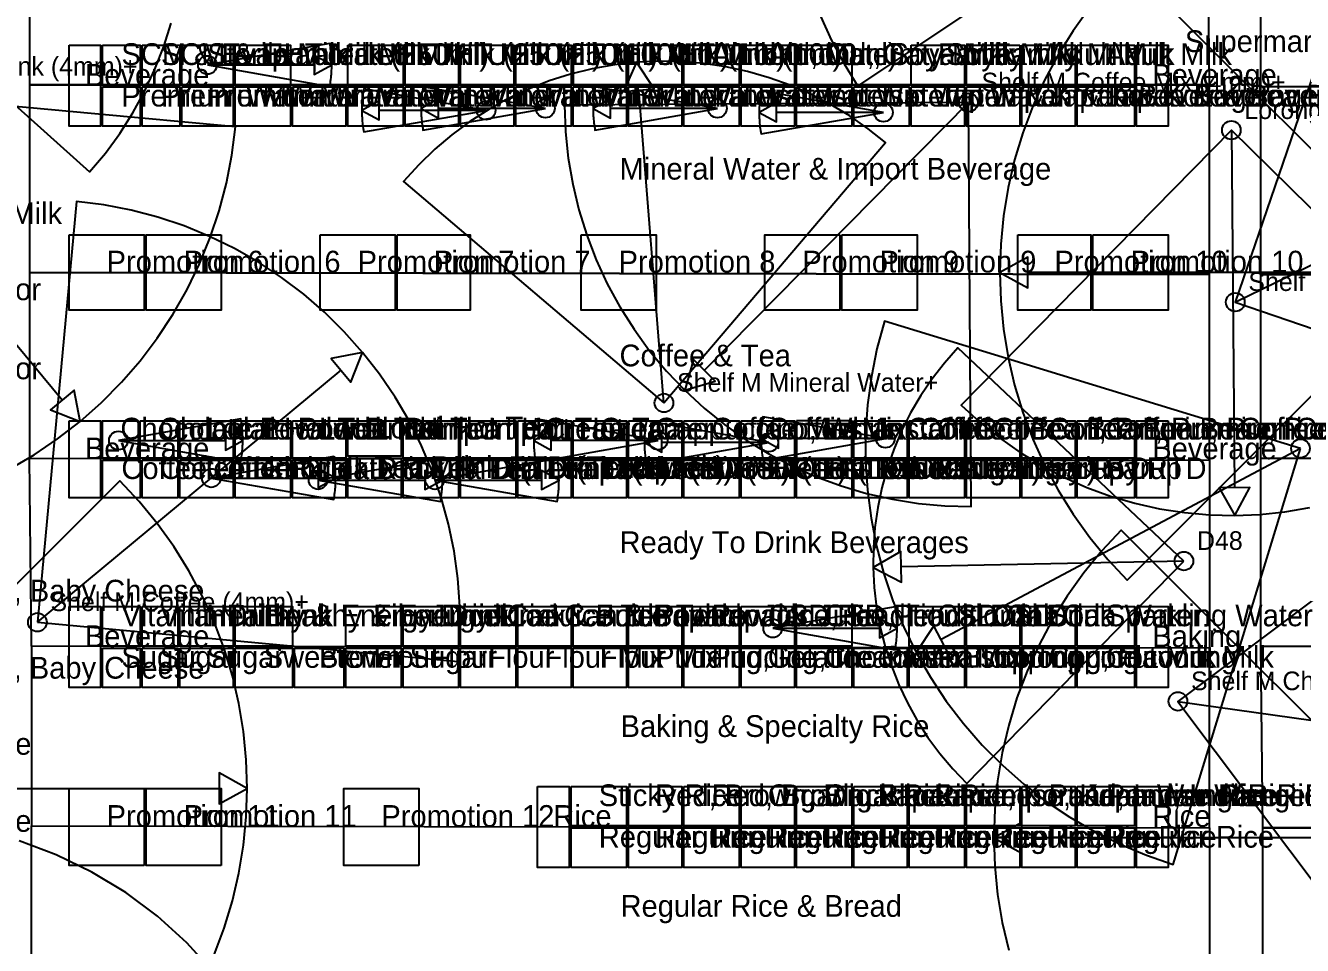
# Model space of a CAD drawing. Header units: metres. Extents: x 0 to 119, y 0 to 107.
# Drawn here: x 27.67 to 48.21, y 35.57 to 50.37 of the extents above; entities that cross this region are included whole.
import ezdxf

# ---------------------------------------------------------------- set-up
doc = ezdxf.new("R2010")
doc.units = ezdxf.units.M
for name, color, linetype, true_color in [('CAMERA_RANGE', 7, 'Continuous', 0x07c1ff), ('CAMERAS', 7, 'Continuous', 0x99d334), ('CAMERAS_PLANNED', 7, 'Continuous', 0xf8bd38), ('LABELS', 7, 'Continuous', 0xffffff), ('SHELVES', 7, 'Continuous', 0xb8a394), ('ZONES', 7, 'Continuous', 0xf8bd38)]:
    doc.layers.add(name, color=color, linetype=linetype, true_color=true_color)

msp = doc.modelspace()

# ---------------------------------------------------------------- linework, layer by layer
at = {"layer": 'CAMERA_RANGE', "color": 2}
for p, q in [((30.592, 49.735), (32.312, 49.735)), ((24.073, 49.385), (28.257, 44.346)), ((37.937, 44.297), (37.532, 49.331)), ((42.835, 49.131), (38.587, 44.823)), ((35.075, 49.004), (33.355, 49.004)), ((36.029, 49.036), (34.309, 49.036)), ((38.796, 49.036), (37.076, 49.036)), ((41.467, 48.972), (39.747, 48.972)), ((47.064, 48.686), (47.114, 42.936)), ((47.128, 45.919), (52.561, 48.581)), ((50.339, 46.396), (43.789, 46.396)), ((27.857, 40.768), (32.742, 44.824)), ((29.161, 43.693), (30.881, 43.693)), ((37.842, 43.693), (36.122, 43.693)), ((39.623, 43.661), (37.903, 43.661)), ((41.499, 43.725), (39.779, 43.725)), ((48.177, 43.566), (42.394, 40.491)), ((30.655, 43.089), (32.375, 43.089)), ((32.372, 43.057), (34.092, 43.057)), ((34.249, 43.057), (35.969, 43.057)), ((46.301, 41.753), (41.752, 41.658)), ((39.686, 40.672), (41.406, 40.672)), ((46.205, 39.496), (51.7, 38.714)), ((24.232, 38.096), (30.782, 38.096)), ((50.244, 37.301), (43.694, 37.301))]:
    msp.add_line(p, q, dxfattribs=at)
for points in [[(40.457, 50.518), (40.633, 50.131), (40.833, 49.756), (41.058, 49.395), (46.46, 53.011)], [(24.232, 52.025), (28.697, 48.018), (28.95, 48.318), (29.182, 48.635), (29.393, 48.966), (29.582, 49.31), (29.748, 49.666), (29.891, 50.032), (30.009, 50.406)], [(49.233, 52.069), (47.128, 45.919), (53.277, 43.814), (53.402, 44.22), (53.499, 44.634), (53.57, 45.054), (53.613, 45.477), (53.628, 45.902), (53.615, 46.327), (53.574, 46.751), (53.506, 47.171), (53.411, 47.585), (53.288, 47.992), (53.139, 48.391), (52.965, 48.779), (52.765, 49.154), (52.542, 49.516), (52.295, 49.863), (52.026, 50.192), (51.736, 50.503)], [(44.786, 50.658), (44.519, 50.285), (44.277, 49.896), (44.061, 49.492), (43.872, 49.075), (43.711, 48.646), (43.578, 48.208), (43.474, 47.762), (43.399, 47.31), (43.354, 46.854), (43.339, 46.396), (43.354, 45.938), (43.399, 45.483), (43.474, 45.031), (43.578, 44.584), (43.711, 44.146), (43.872, 43.717), (44.061, 43.3), (44.277, 42.896), (44.519, 42.507), (44.786, 42.135), (45.077, 41.781), (45.39, 41.446), (50.339, 46.396), (45.39, 51.346)], [(27.407, 43.231), (27.803, 43.462), (28.182, 43.719), (28.544, 44), (28.887, 44.304), (29.209, 44.629), (29.509, 44.975), (29.786, 45.34), (30.038, 45.723), (30.265, 46.121), (30.465, 46.533), (30.638, 46.957), (30.783, 47.391), (30.899, 47.835), (30.985, 48.284), (31.043, 48.739), (24.073, 49.385)], [(51.486, 44.34), (47.064, 48.686), (42.718, 44.264), (43.017, 43.989), (43.333, 43.734), (43.665, 43.501), (44.011, 43.29), (44.37, 43.101), (44.741, 42.937), (45.122, 42.798), (45.512, 42.683), (45.908, 42.595), (46.308, 42.532), (46.713, 42.496), (47.118, 42.486), (47.523, 42.503), (47.927, 42.546), (48.327, 42.616)], [(30.699, 35.418), (30.86, 35.846), (30.993, 36.285), (31.097, 36.731), (31.172, 37.183), (31.217, 37.639), (31.232, 38.096), (31.217, 38.554), (31.172, 39.01), (31.097, 39.462), (30.993, 39.908), (30.86, 40.346), (30.699, 40.775), (30.51, 41.192), (30.294, 41.596), (30.052, 41.985), (29.785, 42.358), (29.494, 42.712), (29.181, 43.046), (24.232, 38.096)], [(51.004, 43.098), (46.205, 39.496), (49.808, 34.697)], [(50.244, 37.301), (45.294, 42.251), (44.981, 41.917), (44.691, 41.563), (44.424, 41.19), (44.182, 40.801), (43.966, 40.397), (43.777, 39.98), (43.615, 39.551), (43.483, 39.113), (43.379, 38.667), (43.304, 38.215), (43.259, 37.759), (43.244, 37.301), (43.259, 36.844), (43.304, 36.388), (43.379, 35.936), (43.483, 35.49)], [(25.472, 30.782), (31.015, 26.843), (31.359, 27.38), (31.652, 27.946), (31.891, 28.538), (32.073, 29.149), (32.197, 29.774), (32.262, 30.409), (32.267, 31.046), (32.212, 31.682), (32.098, 32.309), (31.926, 32.923), (31.697, 33.518), (31.413, 34.089), (31.078, 34.632), (30.692, 35.14), (30.261, 35.61), (29.788, 36.037), (29.277, 36.418), (28.732, 36.75), (28.159, 37.029), (27.562, 37.253)]]:
    msp.add_lwpolyline(points, dxfattribs=at)
for points in [[(30.592, 49.735), (32.561, 49.388), (32.566, 49.417), (32.57, 49.445), (32.574, 49.474), (32.578, 49.503), (32.581, 49.532), (32.584, 49.561), (32.586, 49.59), (32.588, 49.619), (32.59, 49.648), (32.591, 49.677), (32.591, 49.706), (32.592, 49.735), (32.591, 49.764), (32.591, 49.793), (32.59, 49.822), (32.588, 49.851), (32.586, 49.881), (32.584, 49.91), (32.581, 49.938), (32.578, 49.967), (32.574, 49.996), (32.57, 50.025), (32.566, 50.054), (32.561, 50.082)], [(32.592, 49.735), (32.312, 49.889), (32.312, 49.581)], [(37.937, 44.297), (41.502, 48.486), (41.22, 48.71), (40.925, 48.915), (40.616, 49.101), (40.297, 49.266), (39.967, 49.409), (39.628, 49.531), (39.282, 49.631), (38.93, 49.707), (38.574, 49.76), (38.216, 49.79), (37.856, 49.797), (37.496, 49.78), (37.139, 49.739), (36.784, 49.675), (36.435, 49.588), (36.092, 49.479), (35.757, 49.347), (35.432, 49.194), (35.117, 49.019), (34.814, 48.825), (34.525, 48.611), (34.25, 48.378), (33.991, 48.128), (33.749, 47.862)], [(37.496, 49.78), (37.286, 49.311), (37.779, 49.351)], [(35.075, 49.004), (33.106, 49.351), (33.101, 49.322), (33.097, 49.294), (33.093, 49.265), (33.089, 49.236), (33.086, 49.207), (33.083, 49.178), (33.081, 49.149), (33.079, 49.12), (33.077, 49.091), (33.076, 49.062), (33.076, 49.033), (33.075, 49.004), (33.076, 48.975), (33.076, 48.946), (33.077, 48.917), (33.079, 48.888), (33.081, 48.858), (33.083, 48.829), (33.086, 48.801), (33.089, 48.772), (33.093, 48.743), (33.097, 48.714), (33.101, 48.685), (33.106, 48.657)], [(36.029, 49.036), (34.06, 49.383), (34.055, 49.354), (34.051, 49.325), (34.047, 49.297), (34.043, 49.268), (34.04, 49.239), (34.037, 49.21), (34.035, 49.181), (34.033, 49.152), (34.031, 49.123), (34.03, 49.094), (34.03, 49.065), (34.029, 49.036), (34.03, 49.007), (34.03, 48.977), (34.031, 48.948), (34.033, 48.919), (34.035, 48.89), (34.037, 48.861), (34.04, 48.832), (34.043, 48.803), (34.047, 48.775), (34.051, 48.746), (34.055, 48.717), (34.06, 48.688)], [(38.796, 49.036), (36.826, 49.383), (36.822, 49.354), (36.817, 49.325), (36.813, 49.297), (36.81, 49.268), (36.806, 49.239), (36.804, 49.21), (36.801, 49.181), (36.799, 49.152), (36.798, 49.123), (36.797, 49.094), (36.796, 49.065), (36.796, 49.036), (36.796, 49.007), (36.797, 48.977), (36.798, 48.948), (36.799, 48.919), (36.801, 48.89), (36.804, 48.861), (36.806, 48.832), (36.81, 48.803), (36.813, 48.775), (36.817, 48.746), (36.822, 48.717), (36.826, 48.688)], [(41.467, 48.972), (39.498, 49.319), (39.493, 49.291), (39.488, 49.262), (39.484, 49.233), (39.481, 49.204), (39.478, 49.175), (39.475, 49.146), (39.472, 49.117), (39.471, 49.088), (39.469, 49.059), (39.468, 49.03), (39.467, 49.001), (39.467, 48.972), (39.467, 48.943), (39.468, 48.914), (39.469, 48.885), (39.471, 48.856), (39.472, 48.827), (39.475, 48.798), (39.478, 48.769), (39.481, 48.74), (39.484, 48.711), (39.488, 48.682), (39.493, 48.653), (39.498, 48.625)], [(33.075, 49.004), (33.355, 48.85), (33.355, 49.158)], [(34.029, 49.036), (34.309, 48.882), (34.309, 49.19)], [(42.835, 49.131), (36.335, 49.086), (36.352, 48.661), (36.396, 48.238), (36.469, 47.818), (36.568, 47.405), (36.694, 46.999), (36.847, 46.602), (37.025, 46.215), (37.228, 45.842), (37.455, 45.482), (37.706, 45.138), (37.978, 44.811), (38.271, 44.503), (38.583, 44.214), (38.914, 43.947), (39.261, 43.701), (39.624, 43.479), (40, 43.281), (40.389, 43.109), (40.788, 42.962), (41.196, 42.841), (41.611, 42.747), (42.031, 42.681), (42.455, 42.642), (42.88, 42.631)], [(36.796, 49.036), (37.076, 48.882), (37.076, 49.19)], [(39.467, 48.972), (39.747, 48.818), (39.747, 49.126)], [(27.857, 40.768), (34.628, 40.139), (34.654, 40.584), (34.652, 41.029), (34.62, 41.472), (34.56, 41.913), (34.47, 42.349), (34.353, 42.778), (34.207, 43.199), (34.035, 43.609), (33.836, 44.007), (33.611, 44.391), (33.362, 44.76), (33.089, 45.111), (32.793, 45.444), (32.477, 45.757), (32.141, 46.048), (31.786, 46.317), (31.415, 46.562), (31.028, 46.783), (30.628, 46.977), (30.216, 47.145), (29.794, 47.286), (29.363, 47.399), (28.926, 47.483), (28.485, 47.539)], [(43.339, 46.396), (43.789, 46.149), (43.789, 46.644)], [(48.177, 43.566), (41.483, 45.613), (41.363, 45.17), (41.273, 44.721), (41.212, 44.267), (41.181, 43.81), (41.18, 43.352), (41.209, 42.895), (41.268, 42.441), (41.356, 41.991), (41.474, 41.549), (41.62, 41.115), (41.795, 40.691), (41.996, 40.28), (42.225, 39.883), (42.478, 39.501), (42.756, 39.137), (43.058, 38.792), (43.381, 38.467), (43.724, 38.165), (44.087, 37.885), (44.468, 37.63), (44.864, 37.4), (45.274, 37.196), (45.697, 37.02), (46.13, 36.872)], [(33.089, 45.111), (32.584, 45.014), (32.901, 44.633)], [(38.271, 44.503), (38.763, 44.649), (38.41, 44.997)], [(46.301, 41.753), (42.662, 45.182), (42.448, 44.94), (42.25, 44.684), (42.069, 44.416), (41.905, 44.137), (41.76, 43.847), (41.634, 43.549), (41.528, 43.244), (41.442, 42.932), (41.376, 42.615), (41.33, 42.295), (41.306, 41.972), (41.302, 41.649), (41.319, 41.326), (41.357, 41.004), (41.416, 40.686), (41.495, 40.372), (41.595, 40.065), (41.714, 39.764), (41.852, 39.471), (42.009, 39.188), (42.184, 38.916), (42.376, 38.656), (42.585, 38.408), (42.809, 38.175)], [(28.544, 44), (28.447, 44.504), (28.066, 44.188)], [(29.161, 43.693), (31.13, 43.346), (31.135, 43.375), (31.139, 43.403), (31.143, 43.432), (31.147, 43.461), (31.15, 43.49), (31.153, 43.519), (31.155, 43.548), (31.157, 43.577), (31.159, 43.606), (31.16, 43.635), (31.16, 43.664), (31.161, 43.693), (31.16, 43.722), (31.16, 43.751), (31.159, 43.78), (31.157, 43.809), (31.155, 43.839), (31.153, 43.868), (31.15, 43.896), (31.147, 43.925), (31.143, 43.954), (31.139, 43.983), (31.135, 44.012), (31.13, 44.04)], [(37.842, 43.693), (35.872, 44.04), (35.868, 44.012), (35.863, 43.983), (35.859, 43.954), (35.856, 43.925), (35.852, 43.896), (35.85, 43.868), (35.847, 43.839), (35.845, 43.809), (35.844, 43.78), (35.843, 43.751), (35.842, 43.722), (35.842, 43.693), (35.842, 43.664), (35.843, 43.635), (35.844, 43.606), (35.845, 43.577), (35.847, 43.548), (35.85, 43.519), (35.852, 43.49), (35.856, 43.461), (35.859, 43.432), (35.863, 43.403), (35.868, 43.375), (35.872, 43.346)], [(39.623, 43.661), (37.653, 44.009), (37.648, 43.98), (37.644, 43.951), (37.64, 43.922), (37.636, 43.894), (37.633, 43.865), (37.63, 43.836), (37.628, 43.807), (37.626, 43.778), (37.625, 43.749), (37.624, 43.72), (37.623, 43.69), (37.623, 43.661), (37.623, 43.632), (37.624, 43.603), (37.625, 43.574), (37.626, 43.545), (37.628, 43.516), (37.63, 43.487), (37.633, 43.458), (37.636, 43.429), (37.64, 43.4), (37.644, 43.372), (37.648, 43.343), (37.653, 43.314)], [(41.499, 43.725), (39.529, 44.072), (39.525, 44.044), (39.52, 44.015), (39.516, 43.986), (39.513, 43.957), (39.509, 43.928), (39.507, 43.899), (39.504, 43.87), (39.502, 43.841), (39.501, 43.812), (39.5, 43.783), (39.499, 43.754), (39.499, 43.725), (39.499, 43.696), (39.5, 43.667), (39.501, 43.638), (39.502, 43.609), (39.504, 43.58), (39.507, 43.551), (39.509, 43.522), (39.513, 43.493), (39.516, 43.464), (39.52, 43.435), (39.525, 43.406), (39.529, 43.378)], [(31.161, 43.693), (30.881, 43.847), (30.881, 43.539)], [(35.842, 43.693), (36.122, 43.539), (36.122, 43.847)], [(37.623, 43.661), (37.903, 43.507), (37.903, 43.815)], [(39.499, 43.725), (39.779, 43.571), (39.779, 43.879)], [(30.655, 43.089), (32.625, 42.742), (32.63, 42.77), (32.634, 42.799), (32.638, 42.828), (32.642, 42.857), (32.645, 42.886), (32.648, 42.915), (32.65, 42.944), (32.652, 42.973), (32.653, 43.002), (32.654, 43.031), (32.655, 43.06), (32.655, 43.089), (32.655, 43.118), (32.654, 43.147), (32.653, 43.176), (32.652, 43.205), (32.65, 43.234), (32.648, 43.263), (32.645, 43.292), (32.642, 43.321), (32.638, 43.35), (32.634, 43.379), (32.63, 43.408), (32.625, 43.436)], [(32.372, 43.057), (34.342, 42.71), (34.347, 42.739), (34.351, 42.767), (34.355, 42.796), (34.359, 42.825), (34.362, 42.854), (34.365, 42.883), (34.367, 42.912), (34.369, 42.941), (34.37, 42.97), (34.372, 42.999), (34.372, 43.028), (34.372, 43.057), (34.372, 43.086), (34.372, 43.115), (34.37, 43.144), (34.369, 43.173), (34.367, 43.203), (34.365, 43.232), (34.362, 43.26), (34.359, 43.289), (34.355, 43.318), (34.351, 43.347), (34.347, 43.376), (34.342, 43.404)], [(34.249, 43.057), (36.218, 42.71), (36.223, 42.739), (36.227, 42.767), (36.231, 42.796), (36.235, 42.825), (36.238, 42.854), (36.241, 42.883), (36.243, 42.912), (36.245, 42.941), (36.247, 42.97), (36.248, 42.999), (36.248, 43.028), (36.249, 43.057), (36.248, 43.086), (36.248, 43.115), (36.247, 43.144), (36.245, 43.173), (36.243, 43.203), (36.241, 43.232), (36.238, 43.26), (36.235, 43.289), (36.231, 43.318), (36.227, 43.347), (36.223, 43.376), (36.218, 43.404)], [(32.655, 43.089), (32.375, 43.243), (32.375, 42.935)], [(34.372, 43.057), (34.092, 43.211), (34.092, 42.903)], [(36.249, 43.057), (35.969, 43.211), (35.969, 42.903)], [(47.118, 42.486), (47.362, 42.938), (46.867, 42.934)], [(41.302, 41.649), (41.757, 41.411), (41.747, 41.906)], [(39.686, 40.672), (41.656, 40.325), (41.661, 40.354), (41.665, 40.382), (41.669, 40.411), (41.673, 40.44), (41.676, 40.469), (41.679, 40.498), (41.681, 40.527), (41.683, 40.556), (41.684, 40.585), (41.686, 40.614), (41.686, 40.643), (41.686, 40.672), (41.686, 40.701), (41.686, 40.73), (41.684, 40.759), (41.683, 40.788), (41.681, 40.818), (41.679, 40.847), (41.676, 40.875), (41.673, 40.904), (41.669, 40.933), (41.665, 40.962), (41.661, 40.991), (41.656, 41.019)], [(41.686, 40.672), (41.406, 40.826), (41.406, 40.518)], [(41.996, 40.28), (42.51, 40.272), (42.277, 40.709)], [(31.232, 38.096), (30.782, 38.344), (30.782, 37.849)], [(43.244, 37.301), (43.694, 37.054), (43.694, 37.549)]]:
    msp.add_lwpolyline(points, close=True, dxfattribs=at)
at = {"layer": 'CAMERAS', "true_color": 0x99d334}
for centre in [(30.592, 49.735), (35.075, 49.004), (36.029, 49.036), (38.796, 49.036), (41.467, 48.972), (29.161, 43.693), (37.842, 43.693), (39.623, 43.661), (41.499, 43.725), (30.655, 43.089), (32.372, 43.057), (34.249, 43.057), (46.301, 41.753), (39.686, 40.672)]:
    msp.add_circle(centre, 0.15, dxfattribs=at)
at = {"layer": 'CAMERAS_PLANNED', "true_color": 0xf8bd38}
for centre in [(42.835, 49.131), (47.064, 48.686), (47.128, 45.919), (37.937, 44.297), (48.177, 43.566), (27.857, 40.768), (46.205, 39.496)]:
    msp.add_circle(centre, 0.15, dxfattribs=at)
at = {"layer": 'SHELVES', "true_color": 0x99d334}
for points in [[(28.366, 50.053), (28.874, 50.053), (28.874, 48.749), (28.366, 48.749), (28.366, 50.053)], [(28.906, 50.053), (29.51, 50.053), (29.51, 49.417), (28.906, 49.417), (28.906, 50.053)], [(29.542, 50.053), (30.146, 50.053), (30.146, 49.417), (29.542, 49.417), (29.542, 50.053)], [(31.037, 50.053), (31.927, 50.053), (31.927, 49.417), (31.037, 49.417), (31.037, 50.053)], [(32.849, 50.053), (33.74, 50.053), (33.74, 49.417), (32.849, 49.417), (32.849, 50.053)], [(33.772, 50.053), (34.63, 50.053), (34.63, 49.417), (33.772, 49.417), (33.772, 50.053)], [(34.662, 50.053), (35.521, 50.053), (35.521, 49.417), (34.662, 49.417), (34.662, 50.053)], [(35.552, 50.053), (36.443, 50.053), (36.443, 49.417), (35.552, 49.417), (35.552, 50.053)], [(36.475, 49.417), (37.333, 49.417), (37.333, 50.053), (36.475, 50.053), (36.475, 49.417)], [(37.365, 50.053), (38.224, 50.053), (38.224, 49.417), (37.365, 49.417), (37.365, 50.053)], [(38.255, 50.053), (39.146, 50.053), (39.146, 49.417), (38.255, 49.417), (38.255, 50.053)], [(39.178, 50.053), (40.036, 50.053), (40.036, 49.417), (39.178, 49.417), (39.178, 50.053)], [(40.068, 50.053), (40.958, 50.053), (40.958, 49.417), (40.068, 49.417), (40.068, 50.053)], [(41.912, 50.053), (42.771, 50.053), (42.771, 49.417), (41.912, 49.417), (41.912, 50.053)], [(43.661, 50.053), (43.661, 49.417), (42.803, 49.417), (42.803, 50.053), (43.661, 50.053)], [(43.693, 50.053), (44.552, 50.053), (44.552, 49.417), (43.693, 49.417), (43.693, 50.053)], [(44.584, 50.053), (45.506, 50.053), (45.506, 49.417), (44.584, 49.417), (44.584, 50.053)], [(45.538, 50.053), (46.046, 50.053), (46.046, 48.749), (45.538, 48.749), (45.538, 50.053)], [(28.906, 49.385), (29.51, 49.385), (29.51, 48.749), (28.906, 48.749), (28.906, 49.385)], [(29.542, 49.385), (30.146, 49.385), (30.146, 48.749), (29.542, 48.749), (29.542, 49.385)], [(30.178, 49.385), (31.005, 49.385), (31.005, 48.749), (30.178, 48.749), (30.178, 49.385)], [(31.037, 49.385), (31.927, 49.385), (31.927, 48.749), (31.037, 48.749), (31.037, 49.385)], [(31.959, 49.385), (32.818, 49.385), (32.818, 48.749), (31.959, 48.749), (31.959, 49.385)], [(32.849, 49.385), (33.74, 49.385), (33.74, 48.749), (32.849, 48.749), (32.849, 49.385)], [(33.772, 49.385), (34.63, 49.385), (34.63, 48.749), (33.772, 48.749), (33.772, 49.385)], [(36.475, 49.385), (37.333, 49.385), (37.333, 48.749), (36.475, 48.749), (36.475, 49.385)], [(37.365, 49.385), (38.224, 49.385), (38.224, 48.749), (37.365, 48.749), (37.365, 49.385)], [(39.178, 49.385), (40.036, 49.385), (40.036, 48.749), (39.178, 48.749), (39.178, 49.385)], [(40.068, 49.385), (40.958, 49.385), (40.958, 48.749), (40.068, 48.749), (40.068, 49.385)], [(41.912, 49.385), (42.771, 49.385), (42.771, 48.749), (41.912, 48.749), (41.912, 49.385)], [(42.803, 49.385), (43.661, 49.385), (43.661, 48.749), (42.803, 48.749), (42.803, 49.385)], [(43.693, 49.385), (44.552, 49.385), (44.552, 48.749), (43.693, 48.749), (43.693, 49.385)], [(44.584, 49.385), (45.506, 49.385), (45.506, 48.749), (44.584, 48.749), (44.584, 49.385)], [(28.366, 47), (29.574, 47), (29.574, 45.792), (28.366, 45.792), (28.366, 47)], [(30.814, 47), (30.814, 45.792), (29.606, 45.792), (29.606, 47), (30.814, 47)], [(32.404, 47), (33.613, 47), (33.613, 45.792), (32.404, 45.792), (32.404, 47)], [(33.644, 47), (34.821, 47), (34.821, 45.792), (33.644, 45.792), (33.644, 47)], [(36.602, 47), (37.81, 47), (37.81, 45.792), (36.602, 45.792), (36.602, 47)], [(40.768, 47), (40.768, 45.792), (39.559, 45.792), (39.559, 47), (40.768, 47)], [(40.799, 47), (42.008, 47), (42.008, 45.792), (40.799, 45.792), (40.799, 47)], [(43.63, 47), (44.806, 47), (44.806, 45.792), (43.63, 45.792), (43.63, 47)], [(44.838, 47), (46.046, 47), (46.046, 45.792), (44.838, 45.792), (44.838, 47)], [(28.366, 44.011), (28.874, 44.011), (28.874, 42.771), (28.366, 42.771), (28.366, 44.011)], [(29.51, 44.011), (30.115, 44.011), (30.115, 43.407), (29.51, 43.407), (29.51, 44.011)], [(30.146, 44.011), (31.005, 44.011), (31.005, 43.407), (30.146, 43.407), (30.146, 44.011)], [(31.037, 44.011), (31.927, 44.011), (31.927, 43.407), (31.037, 43.407), (31.037, 44.011)], [(31.959, 44.011), (32.818, 44.011), (32.818, 43.407), (31.959, 43.407), (31.959, 44.011)], [(32.849, 44.011), (33.708, 44.011), (33.708, 43.439), (32.849, 43.439), (32.849, 44.011)], [(33.74, 44.011), (34.63, 44.011), (34.63, 43.407), (33.74, 43.407), (33.74, 44.011)], [(34.662, 44.011), (35.552, 44.011), (35.552, 43.407), (34.662, 43.407), (34.662, 44.011)], [(35.584, 44.011), (36.443, 44.011), (36.443, 43.407), (35.584, 43.407), (35.584, 44.011)], [(36.475, 44.011), (37.333, 44.011), (37.333, 43.407), (36.475, 43.407), (36.475, 44.011)], [(38.255, 44.011), (39.146, 44.011), (39.146, 43.407), (38.255, 43.407), (38.255, 44.011)], [(40.068, 44.011), (40.068, 43.407), (40.958, 43.407), (40.958, 44.011), (40.068, 44.011)], [(41.881, 44.011), (42.771, 44.011), (42.771, 43.407), (41.881, 43.407), (41.881, 44.011)], [(42.803, 44.011), (43.661, 44.011), (43.661, 43.407), (42.803, 43.407), (42.803, 44.011)], [(43.693, 44.011), (44.552, 44.011), (44.552, 43.407), (43.693, 43.407), (43.693, 44.011)], [(44.584, 44.011), (45.506, 44.011), (45.506, 43.407), (44.584, 43.407), (44.584, 44.011)], [(46.046, 44.011), (46.046, 42.771), (45.538, 42.771), (45.538, 44.011), (46.046, 44.011)], [(28.906, 43.375), (29.51, 43.375), (29.51, 42.771), (28.906, 42.771), (28.906, 43.375)], [(29.542, 43.375), (30.115, 43.375), (30.115, 42.771), (29.542, 42.771), (29.542, 43.375)], [(31.037, 43.375), (31.927, 43.375), (31.927, 42.771), (31.037, 42.771), (31.037, 43.375)], [(32.849, 43.407), (33.708, 43.407), (33.708, 42.771), (32.849, 42.771), (32.849, 43.407)], [(34.662, 43.375), (35.552, 43.375), (35.552, 42.771), (34.662, 42.771), (34.662, 43.375)], [(35.584, 43.375), (36.443, 43.375), (36.443, 42.771), (35.584, 42.771), (35.584, 43.375)], [(36.475, 43.375), (37.333, 43.375), (37.333, 42.771), (36.475, 42.771), (36.475, 43.375)], [(37.365, 43.375), (38.224, 43.375), (38.224, 42.771), (37.365, 42.771), (37.365, 43.375)], [(38.255, 43.375), (39.146, 43.375), (39.146, 42.771), (38.255, 42.771), (38.255, 43.375)], [(39.178, 43.375), (40.036, 43.375), (40.036, 42.771), (39.178, 42.771), (39.178, 43.375)], [(40.068, 43.375), (40.958, 43.375), (40.958, 42.771), (40.068, 42.771), (40.068, 43.375)], [(40.99, 43.375), (41.849, 43.375), (41.849, 42.771), (40.99, 42.771), (40.99, 43.375)], [(41.881, 43.375), (42.771, 43.375), (42.771, 42.771), (41.881, 42.771), (41.881, 43.375)], [(42.803, 43.375), (43.661, 43.375), (43.661, 42.771), (42.803, 42.771), (42.803, 43.375)], [(43.693, 43.375), (44.552, 43.375), (44.552, 42.771), (43.693, 42.771), (43.693, 43.375)], [(44.584, 43.375), (45.506, 43.375), (45.506, 42.771), (44.584, 42.771), (44.584, 43.375)], [(28.366, 41.022), (28.874, 41.022), (28.874, 39.718), (28.366, 39.718), (28.366, 41.022)], [(28.906, 41.022), (29.51, 41.022), (29.51, 40.386), (28.906, 40.386), (28.906, 41.022)], [(29.542, 41.022), (30.115, 41.022), (30.115, 40.386), (29.542, 40.386), (29.542, 41.022)], [(30.146, 41.022), (31.005, 41.022), (31.005, 40.386), (30.146, 40.386), (30.146, 41.022)], [(31.037, 41.022), (31.959, 41.022), (31.959, 40.386), (31.037, 40.386), (31.037, 41.022)], [(32.818, 41.022), (33.708, 41.022), (33.708, 40.386), (32.818, 40.386), (32.818, 41.022)], [(33.74, 41.022), (34.63, 41.022), (34.63, 40.386), (33.74, 40.386), (33.74, 41.022)], [(34.662, 41.022), (35.552, 41.022), (35.552, 40.386), (34.662, 40.386), (34.662, 41.022)], [(35.584, 41.022), (36.443, 41.022), (36.443, 40.386), (35.584, 40.386), (35.584, 41.022)], [(36.475, 41.022), (37.333, 41.022), (37.333, 40.386), (36.475, 40.386), (36.475, 41.022)], [(37.365, 41.022), (38.224, 41.022), (38.224, 40.386), (37.365, 40.386), (37.365, 41.022)], [(38.255, 41.022), (39.146, 41.022), (39.146, 40.386), (38.255, 40.386), (38.255, 41.022)], [(40.068, 41.022), (40.958, 41.022), (40.958, 40.386), (40.068, 40.386), (40.068, 41.022)], [(41.881, 41.022), (42.771, 41.022), (42.771, 40.386), (41.881, 40.386), (41.881, 41.022)], [(42.803, 41.022), (43.661, 41.022), (43.661, 40.386), (42.803, 40.386), (42.803, 41.022)], [(43.693, 41.022), (44.552, 41.022), (44.552, 40.386), (43.693, 40.386), (43.693, 41.022)], [(44.584, 41.022), (45.506, 41.022), (45.506, 40.386), (44.584, 40.386), (44.584, 41.022)], [(45.538, 41.022), (46.046, 41.022), (46.046, 39.718), (45.538, 39.718), (45.538, 41.022)], [(28.906, 40.354), (29.51, 40.354), (29.51, 39.718), (28.906, 39.718), (28.906, 40.354)], [(29.542, 40.354), (30.115, 40.354), (30.115, 39.718), (29.542, 39.718), (29.542, 40.354)], [(30.146, 40.354), (31.005, 40.354), (31.005, 39.718), (30.146, 39.718), (30.146, 40.354)], [(31.037, 40.354), (31.959, 40.354), (31.959, 39.718), (31.037, 39.718), (31.037, 40.354)], [(31.991, 40.354), (32.786, 40.354), (32.786, 39.718), (31.991, 39.718), (31.991, 40.354)], [(32.818, 40.354), (33.708, 40.354), (33.708, 39.718), (32.818, 39.718), (32.818, 40.354)], [(33.74, 40.354), (34.63, 40.354), (34.63, 39.718), (33.74, 39.718), (33.74, 40.354)], [(34.662, 40.354), (35.552, 40.354), (35.552, 39.718), (34.662, 39.718), (34.662, 40.354)], [(35.584, 40.354), (36.443, 40.354), (36.443, 39.718), (35.584, 39.718), (35.584, 40.354)], [(36.475, 40.354), (37.333, 40.354), (37.333, 39.718), (36.475, 39.718), (36.475, 40.354)], [(37.365, 40.354), (38.224, 40.354), (38.224, 39.718), (37.365, 39.718), (37.365, 40.354)], [(38.255, 40.354), (39.146, 40.354), (39.146, 39.718), (38.255, 39.718), (38.255, 40.354)], [(39.178, 40.354), (40.036, 40.354), (40.036, 39.718), (39.178, 39.718), (39.178, 40.354)], [(40.068, 40.354), (40.958, 40.354), (40.958, 39.718), (40.068, 39.718), (40.068, 40.354)], [(40.99, 40.354), (41.849, 40.354), (41.849, 39.718), (40.99, 39.718), (40.99, 40.354)], [(41.881, 40.354), (42.771, 40.354), (42.771, 39.718), (41.881, 39.718), (41.881, 40.354)], [(42.803, 40.354), (43.661, 40.354), (43.661, 39.718), (42.803, 39.718), (42.803, 40.354)], [(43.693, 40.354), (44.552, 40.354), (44.552, 39.718), (43.693, 39.718), (43.693, 40.354)], [(44.584, 40.354), (45.506, 40.354), (45.506, 39.718), (44.584, 39.718), (44.584, 40.354)], [(29.574, 36.856), (28.366, 36.856), (28.366, 38.096), (29.574, 38.096), (29.574, 36.856)], [(30.814, 36.856), (29.606, 36.856), (29.606, 38.096), (30.814, 38.096), (30.814, 36.856)], [(33.994, 36.856), (32.786, 36.856), (32.786, 38.096), (33.994, 38.096), (33.994, 36.856)], [(35.902, 38.128), (36.411, 38.128), (36.411, 36.824), (35.902, 36.824), (35.902, 38.128)], [(36.443, 38.128), (37.333, 38.128), (37.333, 37.492), (36.443, 37.492), (36.443, 38.128)], [(37.365, 38.128), (38.224, 38.128), (38.224, 37.492), (37.365, 37.492), (37.365, 38.128)], [(38.255, 38.128), (39.146, 38.128), (39.146, 37.492), (38.255, 37.492), (38.255, 38.128)], [(39.178, 38.128), (40.036, 38.128), (40.036, 37.492), (39.178, 37.492), (39.178, 38.128)], [(40.068, 38.128), (40.958, 38.128), (40.958, 37.492), (40.068, 37.492), (40.068, 38.128)], [(40.99, 38.128), (41.849, 38.128), (41.849, 37.492), (40.99, 37.492), (40.99, 38.128)], [(41.881, 38.128), (42.771, 38.128), (42.771, 37.492), (41.881, 37.492), (41.881, 38.128)], [(42.803, 38.128), (43.661, 38.128), (43.661, 37.492), (42.803, 37.492), (42.803, 38.128)], [(43.693, 38.128), (44.552, 38.128), (44.552, 37.492), (43.693, 37.492), (43.693, 38.128)], [(44.584, 38.128), (45.506, 38.128), (45.506, 37.492), (44.584, 37.492), (44.584, 38.128)], [(46.046, 38.128), (46.046, 36.824), (45.538, 36.824), (45.538, 38.128), (46.046, 38.128)], [(36.443, 37.46), (37.333, 37.46), (37.333, 36.824), (36.443, 36.824), (36.443, 37.46)], [(37.365, 37.46), (38.224, 37.46), (38.224, 36.824), (37.365, 36.824), (37.365, 37.46)], [(38.255, 37.46), (39.146, 37.46), (39.146, 36.824), (38.255, 36.824), (38.255, 37.46)], [(39.178, 37.46), (40.036, 37.46), (40.036, 36.824), (39.178, 36.824), (39.178, 37.46)], [(40.068, 37.46), (40.958, 37.46), (40.958, 36.824), (40.068, 36.824), (40.068, 37.46)], [(40.99, 37.46), (41.849, 37.46), (41.849, 36.824), (40.99, 36.824), (40.99, 37.46)], [(41.881, 37.46), (42.771, 37.46), (42.771, 36.824), (41.881, 36.824), (41.881, 37.46)], [(42.803, 37.46), (43.661, 37.46), (43.661, 36.824), (42.803, 36.824), (42.803, 37.46)], [(43.693, 37.46), (44.552, 37.46), (44.552, 36.824), (43.693, 36.824), (43.693, 37.46)], [(44.584, 37.46), (45.506, 37.46), (45.506, 36.824), (44.584, 36.824), (44.584, 37.46)]]:
    msp.add_lwpolyline(points, close=True, dxfattribs=at)
at = {"layer": 'SHELVES', "true_color": 0x1306e3}
for points in [[(30.178, 50.053), (31.005, 50.053), (31.005, 49.417), (30.178, 49.417), (30.178, 50.053)], [(34.662, 49.385), (35.521, 49.385), (35.521, 48.749), (34.662, 48.749), (34.662, 49.385)], [(35.552, 49.385), (36.443, 49.385), (36.443, 48.749), (35.552, 48.749), (35.552, 49.385)], [(38.255, 49.385), (39.146, 49.385), (39.146, 48.749), (38.255, 48.749), (38.255, 49.385)], [(40.99, 49.385), (41.881, 49.385), (41.881, 48.749), (40.99, 48.749), (40.99, 49.385)], [(28.906, 43.407), (28.906, 44.011), (29.479, 44.011), (29.479, 43.407), (28.906, 43.407)], [(37.365, 44.011), (38.224, 44.011), (38.224, 43.407), (37.365, 43.407), (37.365, 44.011)], [(39.178, 44.011), (40.036, 44.011), (40.036, 43.407), (39.178, 43.407), (39.178, 44.011)], [(40.99, 44.011), (41.849, 44.011), (41.849, 43.407), (40.99, 43.407), (40.99, 44.011)], [(30.146, 43.375), (31.005, 43.375), (31.005, 42.771), (30.146, 42.771), (30.146, 43.375)], [(31.959, 43.375), (32.818, 43.375), (32.818, 42.771), (31.959, 42.771), (31.959, 43.375)], [(33.74, 43.375), (34.63, 43.375), (34.63, 42.771), (33.74, 42.771), (33.74, 43.375)], [(39.178, 41.022), (40.036, 41.022), (40.036, 40.386), (39.178, 40.386), (39.178, 41.022)]]:
    msp.add_lwpolyline(points, close=True, dxfattribs=at)
at = {"layer": 'ZONES', "true_color": 0xed3a7c}
for points in [[(27.73, 52.406), (27.73, 49.417), (46.714, 49.417), (46.682, 52.406), (27.73, 52.406)], [(47.541, 52.406), (62.869, 52.406), (62.869, 49.417), (47.541, 49.385), (47.541, 52.406)], [(27.73, 49.417), (27.73, 46.396), (46.714, 46.364), (46.714, 49.417), (27.73, 49.417)], [(47.541, 49.385), (62.869, 49.417), (62.869, 46.364), (47.541, 46.364), (47.541, 49.385)], [(27.73, 46.396), (27.73, 43.407), (46.714, 43.375), (46.714, 46.364), (27.73, 46.396)], [(47.541, 46.364), (62.869, 46.364), (62.869, 43.375), (47.541, 43.407), (47.541, 46.364)], [(46.714, 40.354), (27.761, 40.386), (27.73, 43.407), (46.714, 43.375), (46.714, 40.354)], [(47.541, 43.407), (62.869, 43.375), (62.869, 40.322), (47.541, 40.386), (47.541, 43.407)], [(27.761, 40.386), (27.761, 37.492), (46.714, 37.46), (46.714, 40.354), (27.761, 40.386)], [(47.541, 40.386), (62.869, 40.322), (62.869, 37.46), (47.573, 37.46), (47.541, 40.386)], [(27.761, 34.567), (27.761, 37.492), (46.714, 37.46), (46.714, 34.567), (27.761, 34.567)], [(47.573, 37.46), (62.869, 37.46), (62.869, 34.567), (47.573, 34.567), (47.573, 37.46)]]:
    msp.add_lwpolyline(points, close=True, dxfattribs=at)

# ---------------------------------------------------------------- texts
at = {"layer": 'LABELS', "true_color": 0xffffff}
for s, height, p in [('Supermarket', 0.35, (46.317, 49.942)), ('SCM & Evaporated Milk', 0.35, (29.208, 49.735)), ('SCM & Evaporated Milk', 0.35, (29.844, 49.735)), ('Sterile Milk', 0.35, (30.592, 49.735)), ('UHT Milk (250ml)', 0.35, (31.482, 49.735)), ('UHT Milk (250ml)', 0.35, (33.295, 49.735)), ('UHT Milk (250ml)', 0.35, (34.201, 49.735)), ('UHT Milk (1000ml)', 0.35, (35.091, 49.735)), ('UHT Milk (1000ml)', 0.35, (35.998, 49.735)), ('UHT Milk (1000ml)', 0.35, (36.904, 49.735)), ('UHT Milk (1000ml)', 0.35, (37.794, 49.735)), ('Almond, Oat, Soya Milk', 0.35, (38.701, 49.735)), ('Almond, Oat, Soya Milk', 0.35, (39.607, 49.735)), ('Maternity Milk', 0.35, (40.513, 49.735)), ('Family Milk', 0.35, (42.342, 49.735)), ('Family Milk', 0.35, (43.232, 49.735)), ('Adult Milk', 0.35, (44.123, 49.735)), ('Adult Milk', 0.35, (45.045, 49.735)), ('Shelf M Beng2 Drink (4mm)+', 0.3, (24.283, 49.565)), ('Beverage', 0.35, (28.62, 49.401)), ('Beverage', 0.35, (45.792, 49.401)), ('Shelf M Coffee Mix (4mm)+', 0.3, (43.045, 49.311)), ('Premium Water', 0.35, (29.208, 49.067)), ('Premium Water', 0.35, (29.844, 49.067)), ('Premium Water', 0.35, (30.592, 49.067)), ('Mineral Water', 0.35, (31.482, 49.067)), ('Mineral Water', 0.35, (32.388, 49.067)), ('Mineral Water', 0.35, (33.295, 49.067)), ('Mineral Water', 0.35, (34.201, 49.067)), ('Mineral Water', 0.35, (35.091, 49.067)), ('Mineral Water', 0.35, (35.998, 49.067)), ('Mineral Water', 0.35, (36.904, 49.067)), ('Mineral Water', 0.35, (37.794, 49.067)), ('Mineral Water', 0.35, (38.701, 49.067)), ('Isotonic Water', 0.35, (39.607, 49.067)), ('Isotonic Water', 0.35, (40.513, 49.067)), ('Isotonic Water', 0.35, (41.435, 49.067)), ('Japan & Korea Beverage', 0.35, (42.342, 49.067)), ('Japan & Korea Beverage', 0.35, (43.232, 49.067)), ('Japan & Korea Beverage', 0.35, (44.123, 49.067)), ('Japan & Korea Beverage', 0.35, (45.045, 49.067)), ('Lorong Tengah 4+', 0.3, (47.274, 48.866)), ('Mineral Water & Import Beverage', 0.35, (37.222, 47.891)), ('Soy & Almond Milk', 0.35, (24.327, 47.175)), ('Promotion 6', 0.35, (28.97, 46.396)), ('Promotion 6', 0.35, (30.21, 46.396)), ('Promotion 7', 0.35, (33.008, 46.396)), ('Promotion 7', 0.35, (34.233, 46.396)), ('Promotion 8', 0.35, (37.206, 46.396)), ('Promotion 9', 0.35, (40.163, 46.396)), ('Promotion 9', 0.35, (41.404, 46.396)), ('Promotion 10', 0.35, (44.218, 46.396)), ('Promotion 10', 0.35, (45.442, 46.396)), ('Fresh Milk Flavor', 0.35, (24.327, 45.951)), ('Shelf M Chocolate (4mm)+', 0.3, (47.338, 46.099)), ('Coffee & Tea', 0.35, (37.222, 44.886)), ('Fresh Milk Flavor', 0.35, (24.327, 44.679)), ('Shelf M Mineral Water+', 0.3, (38.147, 44.477)), ('Chocolate Powder Drink', 0.35, (29.192, 43.709)), ('Chocolate Powder Drink', 0.35, (29.813, 43.709)), ('Local Hot Tea', 0.35, (30.576, 43.709)), ('Local Hot Tea', 0.35, (31.482, 43.709)), ('Local Hot Tea', 0.35, (32.388, 43.709)), ('Local Hot Tea', 0.35, (33.279, 43.725)), ('Import Hot Tea', 0.35, (34.185, 43.709)), ('Import Hot Tea', 0.35, (35.107, 43.709)), ('Creamer', 0.35, (36.014, 43.709)), ('Creamer', 0.35, (36.904, 43.709)), ('Cappuccino, White Coffee', 0.35, (37.794, 43.709)), ('Coffee Mix', 0.35, (38.701, 43.709)), ('Coffee Mix', 0.35, (39.607, 43.709)), ('Instant Coffee', 0.35, (40.513, 43.709)), ('Instant Coffee', 0.35, (41.42, 43.709)), ('Coffee Bean, Premium Coffee', 0.35, (42.326, 43.709)), ('Coffee Bean, Premium Coffee', 0.35, (43.232, 43.709)), ('Coffee Bean, Premium Coffee', 0.35, (44.123, 43.709)), ('Coffee Bean, Premium Coffee', 0.35, (45.045, 43.709)), ('Beverage', 0.35, (28.62, 43.391)), ('Beverage', 0.35, (45.792, 43.391)), ('Coffee Drink RTD', 0.35, (29.208, 43.073)), ('Coffee Drink RTD', 0.35, (29.828, 43.073)), ('Coffee Drink RTD', 0.35, (30.576, 43.073)), ('Chocolate & Milk Tea Drink RTD', 0.35, (31.482, 43.073)), ('Tea Drink RTD (Tetrapack)', 0.35, (32.388, 43.073)), ('Tea Drink RTD (Tetrapack)', 0.35, (33.279, 43.089)), ('Tea Drink RTD (Sweet)', 0.35, (34.185, 43.073)), ('Tea Drink RTD (Sweet)', 0.35, (35.107, 43.073)), ('Tea Drink RTD (Sweet)', 0.35, (36.014, 43.073)), ('Tea Drink RTD (Less & No Sugar)', 0.35, (36.904, 43.073)), ('Tea Drink RTD (Less & No Sugar)', 0.35, (37.794, 43.073)), ('ITO EN Tea RTD', 0.35, (38.701, 43.073)), ('ITO EN Tea RTD', 0.35, (39.607, 43.073)), ('ITO EN Tea RTD', 0.35, (40.513, 43.073)), ('Others Tea RTD', 0.35, (41.42, 43.073)), ('Others Tea RTD', 0.35, (42.326, 43.073)), ('Others Tea RTD', 0.35, (43.232, 43.073)), ('Syrup', 0.35, (44.123, 43.073)), ('Syrup', 0.35, (45.045, 43.073)), ('Ready To Drink Beverages', 0.35, (37.222, 41.881)), ('D48', 0.3, (46.511, 41.933)), ('Cream Cheese, Baby Cheese', 0.35, (24.327, 41.102)), ('Shelf M Coffee (4mm)+', 0.3, (28.067, 40.948)), ('Vitamin Drink', 0.35, (29.208, 40.704)), ('Vitamin Drink', 0.35, (29.828, 40.704)), ('Healthy & Energy Drink', 0.35, (30.576, 40.704)), ('Healthy & Energy Drink', 0.35, (31.498, 40.704)), ('Fiber Drink', 0.35, (33.263, 40.704)), ('Juice Can & Bottle', 0.35, (34.185, 40.704)), ('Juice Can & Bottle', 0.35, (35.107, 40.704)), ('Juice Tetrapack', 0.35, (36.014, 40.704)), ('Juice Tetrapack', 0.35, (36.904, 40.704)), ('Powder Juice, Traditional Drink', 0.35, (37.794, 40.704)), ('Powder Juice, Traditional Drink', 0.35, (38.701, 40.704)), ('CSD Pet', 0.35, (39.607, 40.704)), ('CSD Pet', 0.35, (40.513, 40.704)), ('CSD Can', 0.35, (42.326, 40.704)), ('CSD Can', 0.35, (43.232, 40.704)), ('Soda Water', 0.35, (44.123, 40.704)), ('Sparkling Water', 0.35, (45.045, 40.704)), ('Beverage', 0.35, (28.62, 40.37)), ('Baking', 0.35, (45.792, 40.37)), ('Sugar', 0.35, (29.208, 40.036)), ('Sugar', 0.35, (29.828, 40.036)), ('Sugar', 0.35, (30.576, 40.036)), ('Sweetener', 0.35, (31.498, 40.036)), ('Brown Sugar', 0.35, (32.388, 40.036)), ('Flour', 0.35, (33.263, 40.036)), ('Flour', 0.35, (34.185, 40.036)), ('Flour', 0.35, (35.107, 40.036)), ('Flour Mix', 0.35, (36.014, 40.036)), ('Flour Mix', 0.35, (36.904, 40.036)), ('Pudding, Ice Cream Mix', 0.35, (37.794, 40.036)), ('Pudding, Ice Cream Mix', 0.35, (38.701, 40.036)), ('Gelatin', 0.35, (39.607, 40.036)), ('Chocolate Block', 0.35, (40.513, 40.036)), ('Raisin, Topping', 0.35, (41.42, 40.036)), ('Raisin, Topping', 0.35, (42.326, 40.036)), ('Coloring, Flavoring', 0.35, (43.232, 40.036)), ('Coconut Milk', 0.35, (44.123, 40.036)), ('Coconut Milk', 0.35, (45.045, 40.036)), ('Cream Cheese, Baby Cheese', 0.35, (24.327, 39.861)), ('Shelf M Chocolate & Wafer (4mm)+', 0.3, (46.415, 39.676)), ('Baking & Specialty Rice', 0.35, (37.238, 38.923)), ('Butter & Cheese', 0.35, (24.327, 38.637)), ('Sticky Rice', 0.35, (36.888, 37.81)), ('Red, Brown, Black Rice', 0.35, (37.794, 37.81)), ('Red, Brown, Black Rice', 0.35, (38.701, 37.81)), ('Organic Rice', 0.35, (39.607, 37.81)), ('Organic Rice', 0.35, (40.513, 37.81)), ('Japanese, Korean, Indian Rice', 0.35, (41.42, 37.81)), ('Japanese, Korean, Indian Rice', 0.35, (42.326, 37.81)), ('Import Japanese Rice', 0.35, (43.232, 37.81)), ('Pandan Wangi Rice', 0.35, (44.123, 37.81)), ('Pandan Wangi Rice', 0.35, (45.045, 37.81)), ('Promotion 11', 0.35, (28.97, 37.476)), ('Promotion 11', 0.35, (30.21, 37.476)), ('Promotion 12', 0.35, (33.39, 37.476)), ('Rice', 0.35, (36.157, 37.476)), ('Rice', 0.35, (45.792, 37.476)), ('Butter & Cheese', 0.35, (24.327, 37.397)), ('Regular Rice', 0.35, (36.888, 37.142)), ('Regular Rice', 0.35, (37.794, 37.142)), ('Regular Rice', 0.35, (38.701, 37.142)), ('Regular Rice', 0.35, (39.607, 37.142)), ('Regular Rice', 0.35, (40.513, 37.142)), ('Regular Rice', 0.35, (41.42, 37.142)), ('Regular Rice', 0.35, (42.326, 37.142)), ('Regular Rice', 0.35, (43.232, 37.142)), ('Regular Rice', 0.35, (44.123, 37.142)), ('Regular Rice', 0.35, (45.045, 37.142)), ('Regular Rice & Bread', 0.35, (37.238, 36.029))]:
    msp.add_text(s, height=height, dxfattribs=at).set_placement(p)

doc.saveas('drawing.dxf')
